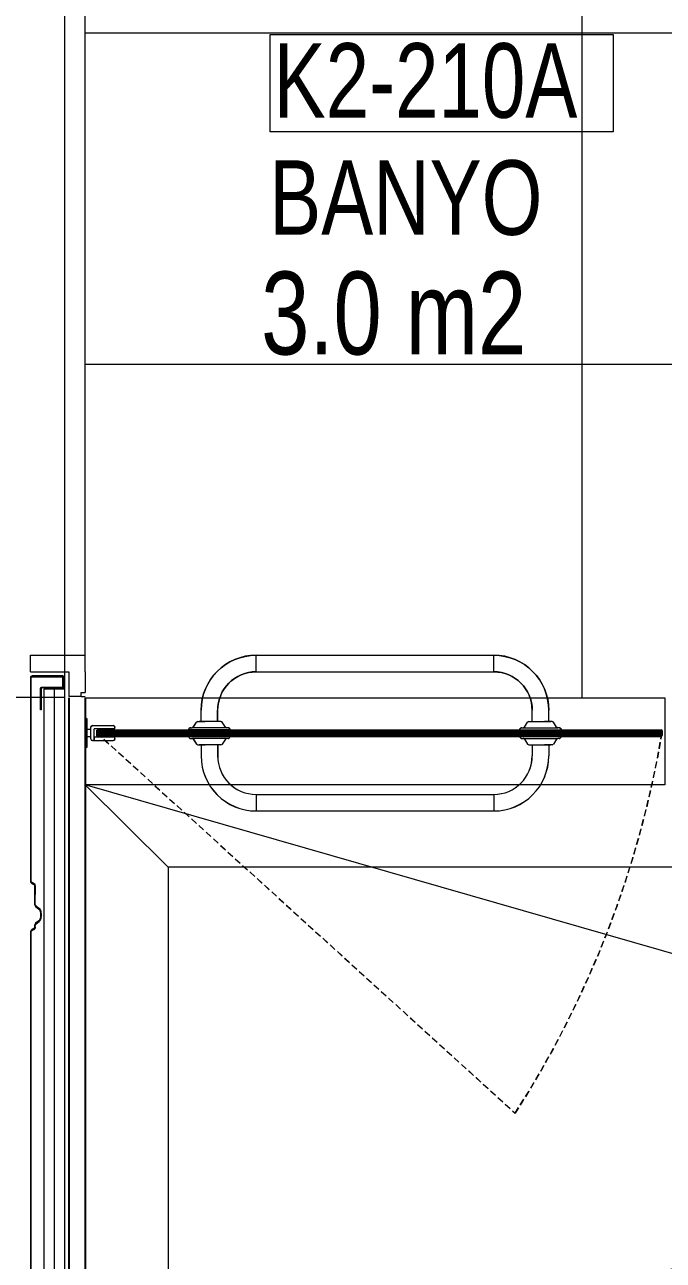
# Model space of a CAD drawing. Header units: millimetres. Extents: x 26282 to 30760, y 1404 to 4574.
# Drawn here: x 28051.4 to 28128.5, y 3000.6 to 3149.7 of the extents above; entities that cross this region are included whole.
import ezdxf

# ---------------------------------------------------------------- set-up
doc = ezdxf.new("R2010")
doc.units = ezdxf.units.MM
doc.header["$LTSCALE"] = 0.25
doc.linetypes.add('HIDDEN', pattern=[0.375, 0.25, -0.125])
doc.linetypes.add('HIDDEN2', pattern=[4.7625, 3.175, -1.5875])
for name, color, linetype, lineweight in [('(YP-ZC) A-L-HIDDEN', 145, 'HIDDEN', 13), ('AB-DUV', 4, 'Continuous', 50), ('AB-inceler', 8, 'Continuous', 20), ('DOOR-INT (3RDF)', 157, 'Continuous', 15), ('FLOOR_MARBLE (3RDF)', 67, 'Continuous', 13), ('ID-ALCIPAN', 124, 'Continuous', 20), ('ID-MERMER', 245, 'Continuous', 15), ('METAL (3RDF)', 171, 'Continuous', 15), ('SANITARY-ACCESSORIES(3RDF)', 2, 'Continuous', 9), ('TEXT-GNRL (3RDF)', 254, 'Continuous', 15), ('WOOD (3RDF)', 45, 'Continuous', 15)]:
    doc.layers.add(name, color=color, linetype=linetype, lineweight=lineweight)
doc.layers.add('WALL COVERING_MARBLE (3RDF)', color=246, linetype='Continuous')
doc.styles.add('M-IKI-50', font='arial.ttf', dxfattribs={"width": 0.75, "height": 10})
doc.styles.add('M-UC-50', font='arial.ttf', dxfattribs={"width": 0.75, "height": 15})

# ---------------------------------------------------------------- blocks, each defined once
blk = doc.blocks.new('ZERGTEZTY')
at = {"layer": 'SANITARY-ACCESSORIES(3RDF)'}
for p, q in [((12647.41, 1641.18), (12642.41, 1641.18)), ((12642.66, 1640.93), (12642.81, 1640.93)), ((12647.02, 1640.93), (12642.81, 1640.93)), ((12642.97, 1640.85), (12643.35, 1640.26)), ((12646.85, 1640.85), (12646.47, 1640.26)), ((12647.16, 1640.93), (12647.02, 1640.93)), ((12682.41, 1641.18), (12687.41, 1641.18)), ((12682.41, 1641.18), (12687.41, 1641.18)), ((12682.66, 1640.93), (12682.81, 1640.93)), ((12682.66, 1640.93), (12682.81, 1640.93)), ((12682.81, 1640.93), (12687.02, 1640.93)), ((12682.81, 1640.93), (12687.02, 1640.93)), ((12682.97, 1640.85), (12683.35, 1640.26)), ((12686.85, 1640.85), (12686.47, 1640.26)), ((12687.16, 1640.93), (12687.02, 1640.93)), ((12687.16, 1640.93), (12687.02, 1640.93)), ((12643.52, 1640.18), (12644.41, 1640.18)), ((12646.16, 1640.18), (12643.66, 1640.18)), ((12643.91, 1640.18), (12643.91, 1638.83)), ((12646.31, 1640.18), (12644.41, 1640.18)), ((12645.91, 1640.18), (12645.91, 1638.83)), ((12683.52, 1640.18), (12685.41, 1640.18)), ((12683.66, 1640.18), (12686.16, 1640.18)), ((12683.91, 1640.18), (12683.91, 1638.83)), ((12686.31, 1640.18), (12685.41, 1640.18)), ((12685.91, 1640.18), (12685.91, 1638.83)), ((12650.56, 1634.18), (12650.56, 1632.18)), ((12650.56, 1634.18), (12679.26, 1634.18)), ((12679.26, 1634.18), (12679.26, 1632.18)), ((12679.26, 1634.18), (12679.26, 1632.18)), ((12650.56, 1632.18), (12679.26, 1632.18))]:
    blk.add_line(p, q, dxfattribs=at)
for centre, radius, start, end in [((12642.66, 1641.18), 0.25, 179.9982, 269.9982), ((12642.81, 1640.73), 0.2, 35.5359, 89.9982), ((12647.02, 1640.73), 0.2, 89.9982, 144.4605), ((12647.16, 1641.18), 0.25, 269.9982, 359.9982), ((12682.66, 1641.18), 0.25, 179.9982, 269.9982), ((12682.66, 1641.18), 0.25, 179.9982, 269.9982), ((12682.81, 1640.73), 0.2, 35.5359, 89.9982), ((12682.81, 1640.73), 0.2, 35.5359, 89.9982), ((12687.02, 1640.73), 0.2, 89.9982, 144.4605), ((12687.02, 1640.73), 0.2, 89.9982, 144.4605), ((12687.16, 1641.18), 0.25, 269.9982, 359.9982), ((12687.16, 1641.18), 0.25, 269.9982, 359.9982), ((12643.52, 1640.38), 0.2, 215.5359, 269.9982), ((12646.31, 1640.38), 0.2, 269.9982, 324.4605), ((12683.52, 1640.38), 0.2, 215.5359, 269.9982), ((12686.31, 1640.38), 0.2, 269.9982, 324.4605), ((12650.56, 1638.83), 6.65, 179.9982, 269.9982), ((12650.56, 1638.83), 4.65, 179.9982, 269.9982), ((12679.26, 1638.83), 4.65, 269.9982, 359.9982), ((12679.26, 1638.83), 6.65, 269.9982, 359.9982)]:
    blk.add_arc(centre, radius, start, end, dxfattribs=at)
blk = doc.blocks.new('A$C3AC107B1')
for p, q in [((0.05, 69.5), (3.55, 69.5)), ((3.35, 69.68), (0.25, 69.68)), ((1.35, 69), (1.35, 69.5)), ((2.25, 69), (2.25, 69.5))]:
    blk.add_line(p, q)
at = {"linetype": 'Continuous'}
for p, q in [((0.9, 68.8), (0.9, 66.3)), ((2.5, 69), (1.1, 69)), ((1.3, 66.1), (1.3, 68.6)), ((2.7, 68.6), (1.3, 68.6)), ((2.7, 68.8), (2.7, 68.6)), ((2.3, 66.1), (2.3, 68.58)), ((2.7, 68.58), (2.3, 68.58)), ((2.7, 68.58), (2.7, 66.3)), ((1.3, 66.1), (1.1, 66.1)), ((2.5, 66.1), (2.3, 66.1))]:
    blk.add_line(p, q, dxfattribs=at)
at = {"color": 141}
for p, q in [((1.5, 68.3), (1.4, 68.2)), ((1.4, 68.2), (1.4, 0.1)), ((1.5, 68.3), (2.1, 68.3)), ((1.5, 68.3), (1.5, 0)), ((1.6, 68.3), (1.6, 0)), ((1.7, 68.3), (1.7, 0)), ((1.8, 68.3), (1.8, 0)), ((1.9, 68.3), (1.9, 0)), ((2, 68.3), (2, 0)), ((2.1, 68.3), (2.2, 68.2)), ((2.1, 68.3), (2.1, 0)), ((2.2, 68.2), (2.2, 0.1)), ((1.5, 0), (1.4, 0.1)), ((2.1, 0), (2.2, 0.1))]:
    blk.add_line(p, q, dxfattribs=at)
at = {"color": 251, "linetype": 'HIDDEN2'}
blk.add_lwpolyline([(1.75, 68.3), (47.67, 17.75)], dxfattribs=at)
at = {"color": 141}
blk.add_lwpolyline([(1.5, 0), (2.1, 0)], dxfattribs=at)
for centre, start, end in [((0.25, 69.48), 90, 173.8235), ((3.35, 69.48), 6.1765, 90)]:
    blk.add_arc(centre, 0.2, start, end)
at = {"linetype": 'Continuous'}
for centre, start, end in [((1.1, 68.8), 90, 180), ((2.5, 68.8), 0, 90), ((1.1, 66.3), 180, 270), ((2.5, 66.3), 270, 0)]:
    blk.add_arc(centre, 0.2, start, end, dxfattribs=at)
at = {"color": 251, "linetype": 'HIDDEN2'}
blk.add_arc((-18.41, 120.46), 122.13, 279.4986, 302.755, dxfattribs=at)
at = {"layer": 'SANITARY-ACCESSORIES(3RDF)', "rotation": 270}
blk.add_blockref('ZERGTEZTY', (-1639.78, 12699.59), dxfattribs=at)
at = {"layer": 'SANITARY-ACCESSORIES(3RDF)', "xscale": -1, "rotation": 90}
blk.add_blockref('ZERGTEZTY', (1643.38, 12699.59), dxfattribs=at)
blk = doc.blocks.new('A$C187D15ED')
at = {"layer": '(YP-ZC) A-L-HIDDEN', "linetype": 'ByBlock', "ltscale": 30}
blk.add_lwpolyline([(8485.75, 2863.45), (8469.5, 2863.45), (8469.5, 2953.65), (8485.75, 2953.65)], close=True, dxfattribs=at)
at = {"layer": 'AB-inceler'}
blk.add_lwpolyline([(8488.25, 2775.4), (8627.5, 2812.9), (8488.25, 2852.9)], dxfattribs=at)
at = {"layer": 'FLOOR_MARBLE (3RDF)'}
blk.add_line((8488.25, 2868.4), (8488.25, 2948.55, 0), dxfattribs=at)
at = {"layer": 'FLOOR_MARBLE (3RDF)', "elevation": 0}
blk.add_lwpolyline([(8548.25, 2989.85), (8548.25, 2863.4)], dxfattribs=at)
at = {"layer": 'FLOOR_MARBLE (3RDF)'}
for points in [[(8627.5, 2943.65), (8488.25, 2943.65)], [(8627.5, 2903.65), (8488.25, 2903.65)], [(8498.25, 2842.96), (8488.25, 2852.9)]]:
    blk.add_lwpolyline(points, dxfattribs=at)
for points in [[(8558.25, 2852.9), (8488.25, 2852.9), (8488.25, 2863.4), (8558.25, 2863.4)], [(8617.5, 2842.96), (8498.25, 2842.96), (8498.25, 2785.4), (8617.5, 2785.4)]]:
    blk.add_lwpolyline(points, close=True, dxfattribs=at)
at = {"layer": 'ID-ALCIPAN', "ltscale": 0.25}
for p, q in [((8483.25, 2864.5, 0), (8483.25, 2770.4)), ((8484.5, 2864.5, 0), (8484.5, 2770.4)), ((8485.75, 2864.5), (8485.75, 2771.65))]:
    blk.add_line(p, q, dxfattribs=at)
blk.add_lwpolyline([(8483.25, 2864.5), (8485.75, 2864.5)], dxfattribs=at)
blk.add_lwpolyline([(8483.25, 2864.5), (8485.75, 2864.5)], dxfattribs=at)
at = {"layer": 'ID-MERMER', "lineweight": 0}
blk.add_lwpolyline([(8487.75, 2863.55), (8488.25, 2863.55)], dxfattribs=at)
at = {"layer": 'METAL (3RDF)'}
blk.add_lwpolyline([(8481.72, 2787.38), (8481.72, 2835.09, -0.288272), (8481.89, 2835.36), (8482.09, 2835.46, 0.291266), (8482.24, 2835.7), (8482.22, 2835.89, -0.224595), (8482.32, 2836.12), (8482.69, 2836.43, 0.199879), (8482.94, 2836.9, 0.041799), (8482.94, 2837.51, 0.199879), (8482.69, 2837.99), (8482.32, 2838.3, -0.224595), (8482.22, 2838.53), (8482.24, 2840.73, 0.291266), (8482.09, 2840.96), (8481.89, 2841.06, -0.288272), (8481.72, 2841.33), (8481.72, 2865.85, -0.414214), (8481.82, 2865.95), (8485.55, 2865.95, -0.414214), (8485.65, 2865.85), (8485.65, 2864.7, -0.414214), (8485.55, 2864.6), (8484.82, 2864.6), (8484.82, 2864.5), (8485.55, 2864.5, 0.414214), (8485.75, 2864.7), (8485.75, 2865.85, 0.414214), (8485.55, 2866.05), (8481.82, 2866.05, 0.414214), (8481.62, 2865.85), (8481.62, 2841.33, 0.288272), (8481.85, 2840.97), (8482.05, 2840.87, -0.291266), (8482.14, 2840.73), (8482.12, 2838.54, 0.224595), (8482.26, 2838.22), (8482.63, 2837.92, -0.199879), (8482.84, 2837.51, -0.041799), (8482.84, 2836.91, -0.199879), (8482.63, 2836.5), (8482.26, 2836.2, 0.224595), (8482.12, 2835.88), (8482.14, 2835.69, -0.291266), (8482.05, 2835.55), (8481.85, 2835.45, 0.288272), (8481.62, 2835.09), (8481.62, 2787.38, -0.414214)], format="xyb", dxfattribs=at)
blk.add_lwpolyline([(8481.72, 2787.38), (8481.72, 2835.09, -0.288272), (8481.89, 2835.36), (8482.09, 2835.46, 0.291266), (8482.24, 2835.7), (8482.22, 2835.89, -0.224595), (8482.32, 2836.12), (8482.69, 2836.43, 0.199879), (8482.94, 2836.9, 0.041799), (8482.94, 2837.51, 0.199879), (8482.69, 2837.99), (8482.32, 2838.3, -0.224595), (8482.22, 2838.53), (8482.24, 2840.73, 0.291266), (8482.09, 2840.96), (8481.89, 2841.06, -0.288272), (8481.72, 2841.33), (8481.72, 2865.85, -0.414214), (8481.82, 2865.95), (8485.55, 2865.95, -0.414214), (8485.65, 2865.85), (8485.65, 2864.7, -0.414214), (8485.55, 2864.6), (8484.82, 2864.6), (8484.82, 2864.5), (8485.55, 2864.5, 0.414214), (8485.75, 2864.7), (8485.75, 2865.85, 0.414214), (8485.55, 2866.05), (8481.82, 2866.05, 0.414214), (8481.62, 2865.85), (8481.62, 2841.33, 0.288272), (8481.85, 2840.97), (8482.05, 2840.87, -0.291266), (8482.14, 2840.73), (8482.12, 2838.54, 0.224595), (8482.26, 2838.22), (8482.63, 2837.92, -0.199879), (8482.84, 2837.51, -0.041799), (8482.84, 2836.91, -0.199879), (8482.63, 2836.5), (8482.26, 2836.2, 0.224595), (8482.12, 2835.88), (8482.14, 2835.69, -0.291266), (8482.05, 2835.55), (8481.85, 2835.45, 0.288272), (8481.62, 2835.09), (8481.62, 2787.38, -0.414214)], format="xyb", dxfattribs=at)
blk.add_lwpolyline([(8483.04, 2864.7), (8485.45, 2864.7, 0.414214), (8485.55, 2864.8), (8485.55, 2865.85), (8485.65, 2865.85), (8485.65, 2864.8, -0.414214), (8485.45, 2864.6), (8483.04, 2864.6, 0.414214), (8482.94, 2864.5), (8482.94, 2861.95), (8482.84, 2861.95), (8482.84, 2864.5, -0.414214)], format="xyb", close=True, dxfattribs=at)
blk.add_lwpolyline([(8483.04, 2864.7), (8485.45, 2864.7, 0.414214), (8485.55, 2864.8), (8485.55, 2865.85), (8485.65, 2865.85), (8485.65, 2864.8, -0.414214), (8485.45, 2864.6), (8483.04, 2864.6, 0.414214), (8482.94, 2864.5), (8482.94, 2861.95), (8482.84, 2861.95), (8482.84, 2864.5, -0.414214)], format="xyb", close=True, dxfattribs=at)
at = {"layer": 'TEXT-GNRL (3RDF)', "linetype": 'Continuous'}
blk.add_lwpolyline([(8510.6, 2943.45), (8552.02, 2943.45), (8552.02, 2931.72), (8510.6, 2931.72)], close=True, dxfattribs=at)
at = {"layer": 'WALL COVERING_MARBLE (3RDF)'}
for p, q in [((8486.25, 2863.4), (8486.25, 2773.4)), ((8488.25, 2863.4), (8488.25, 2775.4))]:
    blk.add_line(p, q, dxfattribs=at)
at = {"layer": 'WOOD (3RDF)'}
for p, q in [((8481.62, 2868.55, 0), (8488.25, 2868.55)), ((8481.62, 2868.55, 0), (8488.25, 2868.55)), ((8481.62, 2866.55, 0), (8486.25, 2866.55)), ((8481.62, 2866.55, 0), (8486.25, 2866.55)), ((8486.25, 2866.55), (8486.25, 2863.55)), ((8486.25, 2866.55), (8486.25, 2863.55)), ((8488.25, 2866.55), (8488.25, 2864.05)), ((8488.25, 2866.55), (8488.25, 2864.05)), ((8487.75, 2863.55), (8487.75, 2864.05)), ((8487.75, 2863.55), (8487.75, 2864.05))]:
    blk.add_line(p, q, dxfattribs=at)
at = {"layer": 'WOOD (3RDF)', "elevation": 0}
blk.add_lwpolyline([(8481.62, 2866.55), (8481.62, 2868.55)], dxfattribs=at)
blk.add_lwpolyline([(8481.62, 2866.55), (8481.62, 2868.55)], dxfattribs=at)
at = {"layer": 'WOOD (3RDF)'}
for points in [[(8488.25, 2866.55), (8488.25, 2868.55)], [(8488.25, 2866.55), (8488.25, 2868.55)], [(8487.75, 2863.55), (8486.25, 2863.55)], [(8487.75, 2863.55), (8486.25, 2863.55)], [(8487.75, 2864.05), (8488.25, 2864.05)], [(8487.75, 2864.05), (8488.25, 2864.05)]]:
    blk.add_lwpolyline(points, dxfattribs=at)
at = {"layer": 'DOOR-INT (3RDF)', "xscale": -1, "rotation": 90}
blk.add_blockref('A$C3AC107B1', (8557.93, 2860.95), dxfattribs=at)
at = {"layer": 'TEXT-GNRL (3RDF)', "linetype": 'Continuous', "width": 0.75}
for s, height, style, p in [('K2-210A', 9, 'M-UC-50', (8511.01, 2933.42)), ('BANYO', 9, 'M-UC-50', (8510.47, 2919.29)), ('3.0 m2', 10, 'M-IKI-50', (8509.5, 2904.85))]:
    blk.add_text(s, height=height, dxfattribs=dict(at, style=style)).set_placement(p)

msp = doc.modelspace()

# ---------------------------------------------------------------- block references
at = {"layer": 'AB-DUV', "ltscale": 100}
msp.add_blockref('A$C187D15ED', (19570.424, 205.028, 5.126), dxfattribs=at)

# ---------------------------------------------------------------- next in the draw order: linework, layer by layer
at = {"layer": 'DOOR-INT (3RDF)'}
for p, q in [((28058.671, 3062.631, 5.126), (28058.671, 3065.731, 5.126)), ((28058.849, 3065.929, 5.126), (28058.849, 3062.432, 5.126)), ((28059.349, 3064.631, 5.126), (28058.849, 3064.631, 5.126)), ((28059.349, 3063.731, 5.126), (28058.849, 3063.731, 5.126))]:
    msp.add_line(p, q, dxfattribs=at)
at = {"layer": 'DOOR-INT (3RDF)', "linetype": 'Continuous'}
for p, q in [((28059.349, 3063.481, 5.126), (28059.349, 3064.881, 5.126)), ((28059.549, 3065.081, 5.126), (28062.049, 3065.081, 5.126)), ((28062.249, 3064.681, 5.126), (28059.749, 3064.681, 5.126)), ((28059.749, 3063.281, 5.126), (28059.749, 3064.681, 5.126)), ((28062.249, 3064.681, 5.126), (28062.249, 3064.881, 5.126)), ((28059.549, 3063.281, 5.126), (28059.749, 3063.281, 5.126)), ((28062.249, 3063.681, 5.126), (28059.764, 3063.681, 5.126)), ((28059.764, 3063.281, 5.126), (28059.764, 3063.681, 5.126)), ((28059.764, 3063.281, 5.126), (28062.049, 3063.281, 5.126)), ((28062.249, 3063.481, 5.126), (28062.249, 3063.681, 5.126))]:
    msp.add_line(p, q, dxfattribs=at)
at = {"layer": 'DOOR-INT (3RDF)', "color": 141}
for p, q in [((28060.049, 3064.481, 5.126), (28060.149, 3064.581, 5.126)), ((28060.149, 3064.581, 5.126), (28128.249, 3064.58, 5.126)), ((28128.349, 3064.48, 5.126), (28128.249, 3064.58, 5.126)), ((28060.049, 3064.481, 5.126), (28060.049, 3063.881, 5.126)), ((28060.049, 3064.481, 5.126), (28128.349, 3064.48, 5.126)), ((28060.049, 3064.381, 5.126), (28128.349, 3064.38, 5.126)), ((28060.049, 3064.281, 5.126), (28128.349, 3064.28, 5.126)), ((28060.049, 3064.181, 5.126), (28128.349, 3064.18, 5.126)), ((28060.049, 3064.081, 5.126), (28128.349, 3064.08, 5.126)), ((28060.049, 3063.981, 5.126), (28128.349, 3063.98, 5.126)), ((28060.049, 3063.881, 5.126), (28060.149, 3063.781, 5.126)), ((28060.049, 3063.881, 5.126), (28128.349, 3063.88, 5.126)), ((28060.149, 3063.781, 5.126), (28128.249, 3063.78, 5.126)), ((28128.349, 3063.88, 5.126), (28128.249, 3063.78, 5.126))]:
    msp.add_line(p, q, dxfattribs=at)
at = {"layer": 'DOOR-INT (3RDF)', "color": 251, "linetype": 'HIDDEN2', "elevation": 5.126}
msp.add_lwpolyline([(28060.049, 3064.231), (28110.603, 3018.305)], dxfattribs=at)
at = {"layer": 'DOOR-INT (3RDF)', "color": 141, "elevation": 5.126}
msp.add_lwpolyline([(28128.349, 3064.48), (28128.349, 3063.88)], dxfattribs=at)
at = {"layer": 'DOOR-INT (3RDF)'}
for centre, start, end in [((28058.871, 3065.731, 5.126), 96.17646, 180), ((28058.871, 3062.631, 5.126), 180, 263.82354)]:
    msp.add_arc(centre, 0.2, start, end, dxfattribs=at)
at = {"layer": 'DOOR-INT (3RDF)', "linetype": 'Continuous'}
for centre, start, end in [((28059.549, 3064.881, 5.126), 90, 180), ((28062.049, 3064.881, 5.126), 0, 90), ((28059.549, 3063.481, 5.126), 180, 270), ((28062.049, 3063.481, 5.126), 270, 0)]:
    msp.add_arc(centre, 0.2, start, end, dxfattribs=at)
at = {"layer": 'DOOR-INT (3RDF)', "color": 251, "linetype": 'HIDDEN2'}
msp.add_arc((28007.889, 3084.385, 5.126), 122.135, 327.24496, 350.50144, dxfattribs=at)
at = {"layer": 'SANITARY-ACCESSORIES(3RDF)'}
for p, q in [((28079.32, 3071.581, 5.126), (28079.32, 3073.581, 5.126)), ((28079.32, 3073.581, 5.126), (28108.02, 3073.581, 5.126)), ((28108.02, 3071.581, 5.126), (28108.02, 3073.581, 5.126)), ((28108.02, 3071.581, 5.126), (28108.02, 3073.581, 5.126)), ((28079.32, 3071.581, 5.126), (28108.02, 3071.581, 5.126)), ((28072.67, 3065.581, 5.126), (28072.67, 3066.931, 5.126)), ((28074.67, 3065.581, 5.126), (28074.67, 3066.931, 5.126)), ((28112.67, 3065.581, 5.126), (28112.67, 3066.931, 5.126)), ((28114.67, 3065.581, 5.126), (28114.67, 3066.931, 5.126)), ((28076.171, 3064.581, 5.126), (28071.171, 3064.581, 5.126)), ((28071.421, 3064.831, 5.126), (28071.568, 3064.831, 5.126)), ((28075.773, 3064.831, 5.126), (28071.568, 3064.831, 5.126)), ((28071.73, 3064.914, 5.126), (28072.111, 3065.497, 5.126)), ((28072.273, 3065.581, 5.126), (28073.17, 3065.581, 5.126)), ((28074.92, 3065.581, 5.126), (28072.42, 3065.581, 5.126)), ((28075.068, 3065.581, 5.126), (28073.17, 3065.581, 5.126)), ((28075.611, 3064.915, 5.126), (28075.23, 3065.497, 5.126)), ((28075.921, 3064.831, 5.126), (28075.773, 3064.831, 5.126)), ((28111.171, 3064.581, 5.126), (28116.171, 3064.581, 5.126)), ((28111.171, 3064.581, 5.126), (28116.171, 3064.581, 5.126)), ((28111.421, 3064.831, 5.126), (28111.568, 3064.831, 5.126)), ((28111.421, 3064.831, 5.126), (28111.568, 3064.831, 5.126)), ((28111.568, 3064.831, 5.126), (28115.773, 3064.831, 5.126)), ((28111.568, 3064.831, 5.126), (28115.773, 3064.831, 5.126)), ((28111.73, 3064.914, 5.126), (28112.111, 3065.497, 5.126)), ((28112.273, 3065.581, 5.126), (28114.17, 3065.581, 5.126)), ((28112.42, 3065.581, 5.126), (28114.92, 3065.581, 5.126)), ((28115.068, 3065.581, 5.126), (28114.17, 3065.581, 5.126)), ((28115.611, 3064.915, 5.126), (28115.23, 3065.497, 5.126)), ((28115.921, 3064.831, 5.126), (28115.773, 3064.831, 5.126)), ((28115.921, 3064.831, 5.126), (28115.773, 3064.831, 5.126)), ((28076.171, 3063.78, 5.126), (28071.171, 3063.781, 5.126)), ((28071.421, 3063.531, 5.126), (28071.568, 3063.531, 5.126)), ((28075.773, 3063.53, 5.126), (28071.568, 3063.531, 5.126)), ((28071.73, 3063.447, 5.126), (28072.111, 3062.864, 5.126)), ((28075.611, 3063.447, 5.126), (28075.23, 3062.864, 5.126)), ((28075.921, 3063.53, 5.126), (28075.773, 3063.53, 5.126)), ((28111.171, 3063.781, 5.126), (28116.171, 3063.78, 5.126)), ((28111.171, 3063.781, 5.126), (28116.171, 3063.78, 5.126)), ((28111.421, 3063.531, 5.126), (28111.568, 3063.531, 5.126)), ((28111.421, 3063.531, 5.126), (28111.568, 3063.531, 5.126)), ((28111.568, 3063.531, 5.126), (28115.773, 3063.53, 5.126)), ((28111.568, 3063.531, 5.126), (28115.773, 3063.53, 5.126)), ((28111.73, 3063.447, 5.126), (28112.111, 3062.864, 5.126)), ((28115.611, 3063.447, 5.126), (28115.23, 3062.864, 5.126)), ((28115.921, 3063.53, 5.126), (28115.773, 3063.53, 5.126)), ((28115.921, 3063.53, 5.126), (28115.773, 3063.53, 5.126)), ((28072.273, 3062.781, 5.126), (28073.17, 3062.781, 5.126)), ((28074.92, 3062.78, 5.126), (28072.42, 3062.781, 5.126)), ((28072.67, 3062.781, 5.126), (28072.67, 3061.431, 5.126)), ((28075.068, 3062.78, 5.126), (28073.17, 3062.781, 5.126)), ((28074.67, 3062.78, 5.126), (28074.67, 3061.431, 5.126)), ((28112.273, 3062.781, 5.126), (28114.17, 3062.781, 5.126)), ((28112.42, 3062.781, 5.126), (28114.92, 3062.78, 5.126)), ((28112.67, 3062.781, 5.126), (28112.67, 3061.431, 5.126)), ((28115.068, 3062.78, 5.126), (28114.17, 3062.781, 5.126)), ((28114.67, 3062.78, 5.126), (28114.67, 3061.431, 5.126)), ((28079.32, 3056.78, 5.126), (28108.02, 3056.781, 5.126)), ((28079.32, 3056.78, 5.126), (28079.32, 3054.78, 5.126)), ((28108.02, 3056.781, 5.126), (28108.02, 3054.781, 5.126)), ((28108.02, 3056.781, 5.126), (28108.02, 3054.781, 5.126)), ((28079.32, 3054.78, 5.126), (28108.02, 3054.781, 5.126))]:
    msp.add_line(p, q, dxfattribs=at)
for centre, radius, start, end in [((28079.32, 3066.931, 5.126), 6.65, 90.00179, 180.00179), ((28108.02, 3066.931, 5.126), 6.65, 0.00179, 90.00179), ((28079.32, 3066.931, 5.126), 4.65, 90.00179, 180.00179), ((28108.02, 3066.931, 5.126), 4.65, 0.00179, 90.00179), ((28071.421, 3064.581, 5.126), 0.25, 90.00179, 180.00179), ((28071.568, 3065.031, 5.126), 0.2, 270.00179, 324.46411), ((28072.273, 3065.381, 5.126), 0.2, 90.00179, 144.46411), ((28075.068, 3065.381, 5.126), 0.2, 35.53947, 90.00179), ((28075.773, 3065.031, 5.126), 0.2, 215.53947, 270.00179), ((28075.921, 3064.581, 5.126), 0.25, 0.00179, 90.00179), ((28111.421, 3064.581, 5.126), 0.25, 90.00179, 180.00179), ((28111.421, 3064.581, 5.126), 0.25, 90.00179, 180.00179), ((28111.568, 3065.031, 5.126), 0.2, 270.00179, 324.46411), ((28111.568, 3065.031, 5.126), 0.2, 270.00179, 324.46411), ((28112.273, 3065.381, 5.126), 0.2, 90.00179, 144.46411), ((28115.068, 3065.381, 5.126), 0.2, 35.53947, 90.00179), ((28115.773, 3065.031, 5.126), 0.2, 215.53947, 270.00179), ((28115.773, 3065.031, 5.126), 0.2, 215.53947, 270.00179), ((28115.921, 3064.581, 5.126), 0.25, 0.00179, 90.00179), ((28115.921, 3064.581, 5.126), 0.25, 0.00179, 90.00179), ((28071.421, 3063.781, 5.126), 0.25, 179.99821, 269.99821), ((28071.568, 3063.331, 5.126), 0.2, 35.53589, 89.99821), ((28075.773, 3063.33, 5.126), 0.2, 89.99821, 144.46053), ((28075.921, 3063.78, 5.126), 0.25, 269.99821, 359.99821), ((28111.421, 3063.781, 5.126), 0.25, 179.99821, 269.99821), ((28111.421, 3063.781, 5.126), 0.25, 179.99821, 269.99821), ((28111.568, 3063.331, 5.126), 0.2, 35.53589, 89.99821), ((28111.568, 3063.331, 5.126), 0.2, 35.53589, 89.99821), ((28115.773, 3063.33, 5.126), 0.2, 89.99821, 144.46053), ((28115.773, 3063.33, 5.126), 0.2, 89.99821, 144.46053), ((28115.921, 3063.78, 5.126), 0.25, 269.99821, 359.99821), ((28115.921, 3063.78, 5.126), 0.25, 269.99821, 359.99821), ((28072.273, 3062.981, 5.126), 0.2, 215.53589, 269.99821), ((28075.068, 3062.98, 5.126), 0.2, 269.99821, 324.46053), ((28112.273, 3062.981, 5.126), 0.2, 215.53589, 269.99821), ((28115.068, 3062.98, 5.126), 0.2, 269.99821, 324.46053), ((28079.32, 3061.43, 5.126), 6.65, 179.99821, 269.99821), ((28079.32, 3061.43, 5.126), 4.65, 179.99821, 269.99821), ((28108.02, 3061.431, 5.126), 4.65, 269.99821, 359.99821), ((28108.02, 3061.431, 5.126), 6.65, 269.99821, 359.99821)]:
    msp.add_arc(centre, radius, start, end, dxfattribs=at)

doc.saveas('drawing.dxf')
